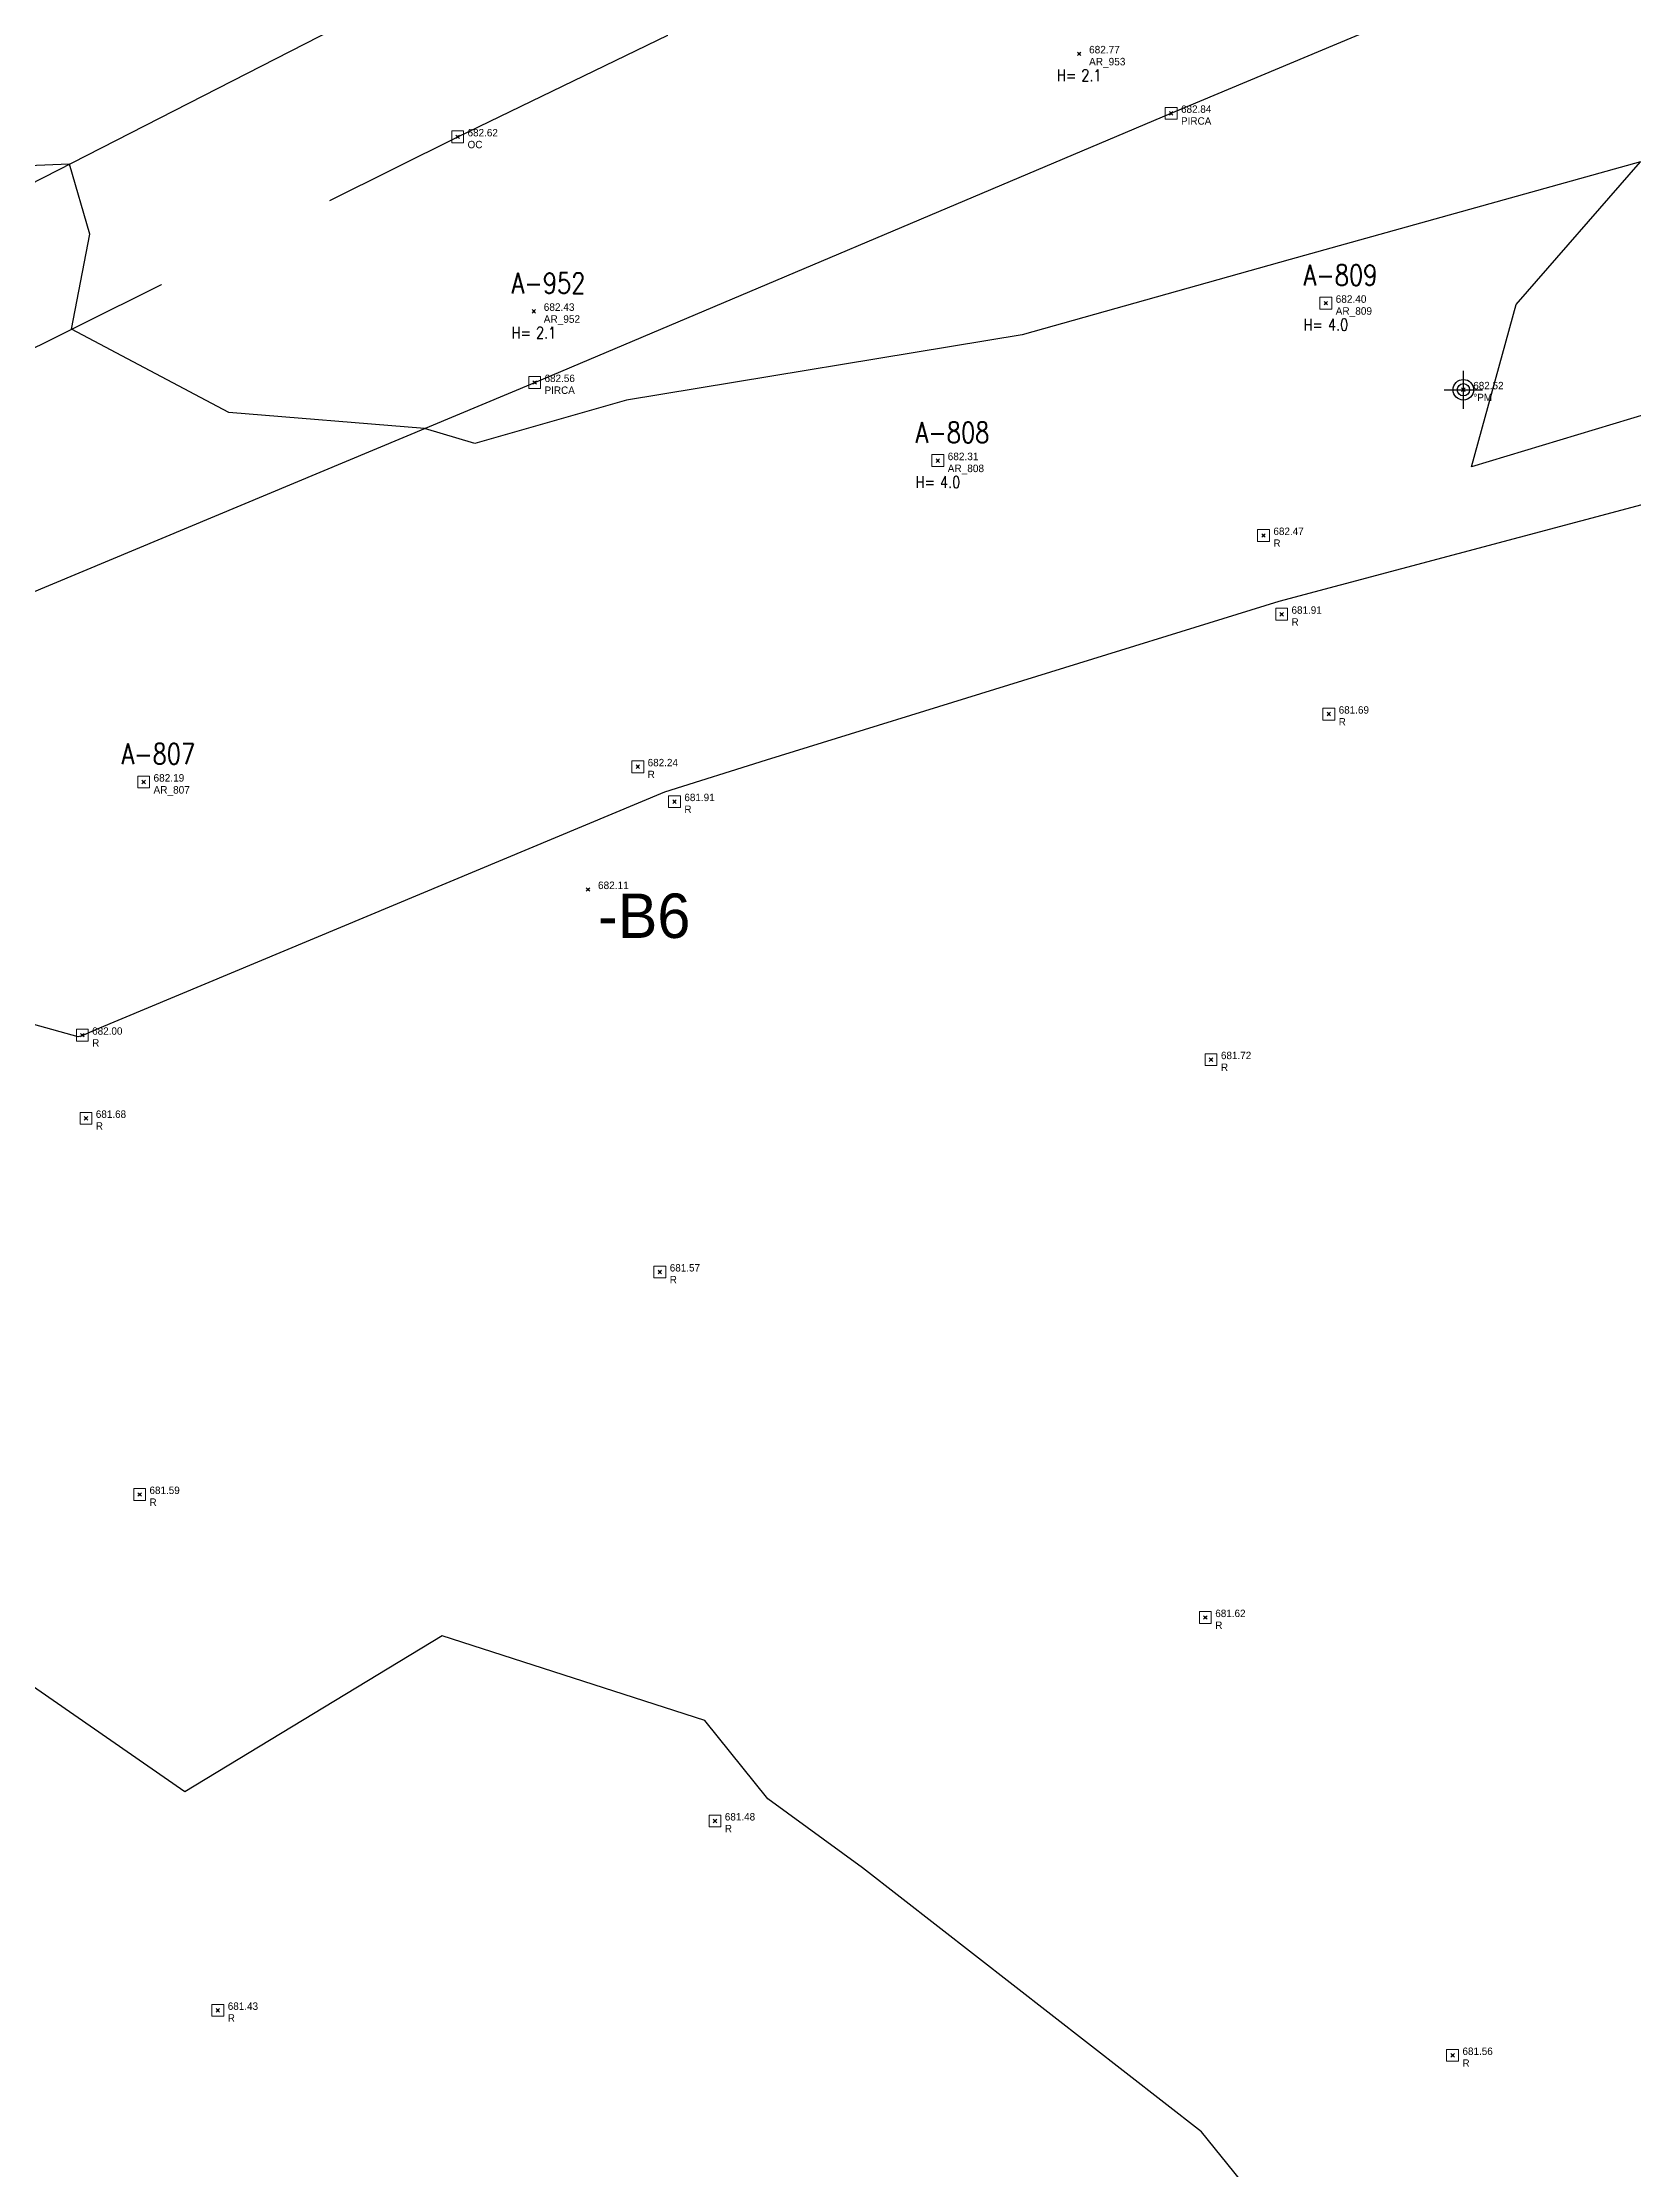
# Model space of a CAD drawing. Extents: x 350769 to 354978, y 6304672 to 6307963.
# Drawn here: x 352632.69 to 352659.55, y 6305958.3 to 6305994.21 of the extents above; entities that cross this region are included whole.
import ezdxf

# ---------------------------------------------------------------- set-up
doc = ezdxf.new("R2010")
doc.units = 0
doc.header["$PDMODE"] = 35
doc.header["$PDSIZE"] = 0.03
doc.linetypes.add('CONTINUOS', pattern=[0])
doc.linetypes.add('HIDDEN', pattern=[9.525, 6.35, -3.175])
doc.layers.get('Defpoints').update_dxf_attribs({"linetype": 'CONTINUOUS'})
for name, color, linetype in [('02_Geo ext_Acotamiento', 7, 'CONTINUOUS'), ('02_Geo ext_Geometria', 2, 'CONTINUOUS'), ('03_Pav ext_Vereda HC', 42, 'CONTINUOUS'), ('1-ARBOL H1', 7, 'CONTINUOUS'), ('1-ARBOL H2', 1, 'CONTINUOUS'), ('1-ARBOL H3', 241, 'CONTINUOUS'), ('1-ARBOL NOMBRE', 3, 'CONTINUOUS'), ('1-ARBOL PTO', 7, 'CONTINUOUS'), ('1-CAMINO DE TIERRA', 252, 'HIDDEN'), ('1-PIRCA', 252, 'CONTINUOUS'), ('C-TINN', 5, 'CONTINUOUS'), ('C-TOPO-MAJR', 9, 'CONTINUOUS'), ('C-TOPO-MINR', 8, 'CONTINUOUS'), ('V-NODE-TEXT DIC 2012', 31, 'CONTINUOUS'), ('Z-PM', 253, 'CONTINUOUS')]:
    doc.layers.add(name, color=color, linetype=linetype)
doc.layers.add('0_ASD_TOPOGRAFIA_ELEMENTOS', color=9, linetype='CONTINUOS', lineweight=5, true_color=0xbdbdbd)
doc.styles.add('ROMANS', font='romans.shx', dxfattribs={"width": 0.65})
doc.dimstyles.new('Principal', dxfattribs={"dimscale": 0, "dimtxt": 2, "dimasz": 2, "dimexe": 1, "dimexo": 1, "dimtad": 1, "dimrnd": 0.05, "dimzin": 1, "dimtxsty": 'ROMANS', "dimcen": 2.5, "dimclrt": 2, "dimaunit": 2, "dimadec": 0, "dimazin": 0, "dimtfac": 1, "dimtmove": 0, "dimatfit": 3, "dimfxl": 1, "dimfxlon": 1, "dimarcsym": 0})

# ---------------------------------------------------------------- blocks, each defined once
blk = doc.blocks.new('PM')
at = {"layer": 'Z-PM'}
for p, q in [((-1.61, 0), (1.61, 0)), ((0, -1.61), (0, 1.61))]:
    blk.add_line(p, q, dxfattribs=at)
for radius in [0.867, 0.521]:
    blk.add_circle((0, 0), radius, dxfattribs=at)
blk = doc.blocks.new('*D990')
at = {"layer": '02_Geo ext_Geometria', "color": 0, "lineweight": -2, "transparency": 16777216}
blk.add_line((352576.022, 6306008.91), (352574.44, 6306014.447), dxfattribs=at)
at = {"layer": '02_Geo ext_Geometria', "color": 0, "transparency": 16777216}
blk.add_solid([(352574.6, 6306014.493), (352574.28, 6306014.401), (352574.165, 6306015.409)], dxfattribs=at)
at = {"layer": 'Defpoints', "color": 0, "transparency": 16777216}
for p in [(352574.165, 6306015.409), (352689.665, 6305611.165)]:
    blk.add_point(p, dxfattribs=at)
at = {"layer": '02_Geo ext_Geometria', "color": 2, "transparency": 16777216, "insert": (352576.282, 6306011.306), "char_height": 1, "attachment_point": 5, "rotation": 285.9455, "style": 'ROMANS'}
blk.add_mtext('R420,40', dxfattribs=at)
blk = doc.blocks.new('*D1163')
at = {"layer": '02_Geo ext_Acotamiento', "color": 0, "lineweight": -2, "transparency": 16777216}
blk.add_line((352570.503, 6306007.292), (352568.844, 6306012.806), dxfattribs=at)
at = {"layer": '02_Geo ext_Acotamiento', "color": 0, "transparency": 16777216}
blk.add_solid([(352569.004, 6306012.854), (352568.685, 6306012.758), (352568.556, 6306013.764)], dxfattribs=at)
at = {"layer": 'Defpoints', "color": 0, "transparency": 16777216}
for p in [(352568.556, 6306013.764), (352689.665, 6305611.165)]:
    blk.add_point(p, dxfattribs=at)
at = {"layer": '02_Geo ext_Acotamiento', "color": 2, "transparency": 16777216, "insert": (352570.729, 6306009.69), "char_height": 1, "attachment_point": 5, "rotation": 286.7422, "style": 'ROMANS'}
blk.add_mtext('R420,40', dxfattribs=at)
blk = doc.blocks.new('*D1284')
at = {"layer": '02_Geo ext_Acotamiento', "color": 0, "lineweight": -2, "transparency": 16777216}
blk.add_line((352572.304, 6306010.521), (352570.703, 6306016.052), dxfattribs=at)
at = {"layer": '02_Geo ext_Acotamiento', "color": 0, "transparency": 16777216}
blk.add_solid([(352570.863, 6306016.098), (352570.543, 6306016.005), (352570.425, 6306017.012)], dxfattribs=at)
at = {"layer": 'Defpoints', "color": 0, "transparency": 16777216}
for p in [(352570.425, 6306017.012), (352668.732, 6305677.436)]:
    blk.add_point(p, dxfattribs=at)
at = {"layer": '02_Geo ext_Acotamiento', "color": 2, "transparency": 16777216, "insert": (352572.556, 6306012.917), "char_height": 1, "attachment_point": 5, "rotation": 286.1456, "style": 'ROMANS'}
blk.add_mtext('R353,50', dxfattribs=at)
blk = doc.blocks.new('*D1285')
at = {"layer": '02_Geo ext_Acotamiento', "color": 0, "lineweight": -2, "transparency": 16777216}
blk.add_line((352571.708, 6306017.61), (352570.121, 6306023.145), dxfattribs=at)
at = {"layer": '02_Geo ext_Acotamiento', "color": 0, "transparency": 16777216}
blk.add_solid([(352570.282, 6306023.191), (352569.961, 6306023.099), (352569.846, 6306024.106)], dxfattribs=at)
at = {"layer": 'Defpoints', "color": 0, "transparency": 16777216}
for p in [(352569.846, 6306024.106), (352673.986, 6305660.762)]:
    blk.add_point(p, dxfattribs=at)
at = {"layer": '02_Geo ext_Acotamiento', "color": 2, "transparency": 16777216, "insert": (352571.966, 6306020.005), "char_height": 1, "attachment_point": 5, "rotation": 285.9932, "style": 'ROMANS'}
blk.add_mtext('R377,95', dxfattribs=at)
blk = doc.blocks.new('TOPOGRAFIA')
at = {"layer": '1-ARBOL H1', "color": 9, "lineweight": 0, "true_color": 0xbdbdbd}
for p in [(390650.194, 6302994.018), (390640.986, 6302989.672), (390654.358, 6302989.808), (390647.807, 6302987.151)]:
    blk.add_point(p, dxfattribs=at)
at = {"layer": '1-ARBOL PTO', "color": 9, "lineweight": 0, "true_color": 0xbdbdbd}
for p in [(390650.194, 6302994.018), (390640.986, 6302989.672), (390654.358, 6302989.808), (390647.807, 6302987.151), (390634.397, 6302981.724)]:
    blk.add_point(p, dxfattribs=at)
at = {"layer": '1-CAMINO DE TIERRA', "color": 9, "lineweight": 0, "true_color": 0xbdbdbd, "flags": 128}
for points in [[(390709.086, 6303018.824), (390693.968, 6303016.629), (390684.549, 6303013.979), (390670.493, 6303009.345), (390661.138, 6303005.491), (390648.637, 6302999.874), (390638.925, 6302995.108), (390627.972, 6302989.51), (390615.243, 6302983.268), (390607.64, 6302979.815)], [(390629.017, 6302987.295), (390639.7, 6302992.616), (390649.72, 6302997.466), (390662.072, 6303003.05), (390669.353, 6303006.142), (390683.442, 6303010.918), (390694.345, 6303013.94), (390709.497, 6303015.568)]]:
    blk.add_lwpolyline(points, dxfattribs=at)
at = {"layer": '1-PIRCA', "color": 9, "lineweight": 0, "true_color": 0xbdbdbd, "flags": 128}
blk.add_lwpolyline([(390618.822, 6302979.182), (390624.496, 6302981.565), (390630.634, 6302984.144), (390641, 6302988.469), (390651.747, 6302993.014), (390664.213, 6302998.239), (390674.256, 6303002.529), (390684.568, 6303006.882), (390695.277, 6303011.057)], dxfattribs=at)
at = {"layer": 'C-TINN', "color": 9, "linetype": 'Continuous', "lineweight": 0, "true_color": 0xbdbdbd}
for points, elevation in [([(390651.647, 6302992.914), (390651.647, 6302993.114), (390651.847, 6302993.114), (390651.847, 6302992.914), (390651.647, 6302992.914)], 682.835), ([(390639.6, 6302992.516), (390639.6, 6302992.716), (390639.8, 6302992.716), (390639.8, 6302992.516), (390639.6, 6302992.516)], 682.616), ([(390654.258, 6302989.708), (390654.258, 6302989.908), (390654.458, 6302989.908), (390654.458, 6302989.708), (390654.258, 6302989.708)], 682.4), ([(390640.9, 6302988.369), (390640.9, 6302988.569), (390641.1, 6302988.569), (390641.1, 6302988.369), (390640.9, 6302988.369)], 682.556), ([(390647.707, 6302987.051), (390647.707, 6302987.251), (390647.907, 6302987.251), (390647.907, 6302987.051), (390647.707, 6302987.051)], 682.31), ([(390653.207, 6302985.787), (390653.207, 6302985.987), (390653.407, 6302985.987), (390653.407, 6302985.787), (390653.207, 6302985.787)], 682.473), ([(390653.512, 6302984.457), (390653.512, 6302984.657), (390653.712, 6302984.657), (390653.712, 6302984.457), (390653.512, 6302984.457)], 681.91), ([(390654.309, 6302982.771), (390654.309, 6302982.971), (390654.509, 6302982.971), (390654.509, 6302982.771), (390654.309, 6302982.771)], 681.693), ([(390642.641, 6302981.882), (390642.641, 6302982.082), (390642.841, 6302982.082), (390642.841, 6302981.882), (390642.641, 6302981.882)], 682.236), ([(390634.297, 6302981.624), (390634.297, 6302981.824), (390634.497, 6302981.824), (390634.497, 6302981.624), (390634.297, 6302981.624)], 682.19), ([(390643.261, 6302981.294), (390643.261, 6302981.494), (390643.461, 6302981.494), (390643.461, 6302981.294), (390643.261, 6302981.294)], 681.913), ([(390633.261, 6302977.35), (390633.261, 6302977.55), (390633.461, 6302977.55), (390633.461, 6302977.35), (390633.261, 6302977.35)], 682.002), ([(390652.321, 6302976.938), (390652.321, 6302977.138), (390652.521, 6302977.138), (390652.521, 6302976.938), (390652.321, 6302976.938)], 681.718), ([(390633.323, 6302975.947), (390633.323, 6302976.147), (390633.523, 6302976.147), (390633.523, 6302975.947), (390633.323, 6302975.947)], 681.68), ([(390643.014, 6302973.353), (390643.014, 6302973.553), (390643.214, 6302973.553), (390643.214, 6302973.353), (390643.014, 6302973.353)], 681.567), ([(390634.229, 6302969.597), (390634.229, 6302969.797), (390634.429, 6302969.797), (390634.429, 6302969.597), (390634.229, 6302969.597)], 681.594), ([(390652.225, 6302967.519), (390652.225, 6302967.719), (390652.425, 6302967.719), (390652.425, 6302967.519), (390652.225, 6302967.519)], 681.624), ([(390643.944, 6302964.085), (390643.944, 6302964.285), (390644.144, 6302964.285), (390644.144, 6302964.085), (390643.944, 6302964.085)], 681.485), ([(390635.551, 6302960.888), (390635.551, 6302961.088), (390635.751, 6302961.088), (390635.751, 6302960.888), (390635.551, 6302960.888)], 681.431), ([(390656.399, 6302960.127), (390656.399, 6302960.327), (390656.599, 6302960.327), (390656.599, 6302960.127), (390656.399, 6302960.127)], 681.56)]:
    blk.add_lwpolyline(points, dxfattribs=dict(at, elevation=elevation))
for p in [(390651.747, 6302993.014, 682.835), (390639.7, 6302992.616, 682.616), (390654.358, 6302989.808, 682.4), (390641, 6302988.469, 682.556), (390647.807, 6302987.151, 682.31), (390653.307, 6302985.887, 682.473), (390653.612, 6302984.557, 681.91), (390654.409, 6302982.871, 681.693), (390634.397, 6302981.724, 682.19), (390642.741, 6302981.982, 682.236), (390643.361, 6302981.394, 681.913), (390633.361, 6302977.45, 682.002), (390652.421, 6302977.038, 681.718), (390633.423, 6302976.047, 681.68), (390643.114, 6302973.453, 681.567), (390634.329, 6302969.697, 681.594), (390652.325, 6302967.619, 681.624), (390644.044, 6302964.185, 681.485), (390635.651, 6302960.988, 681.431), (390656.499, 6302960.227, 681.56)]:
    blk.add_point(p, dxfattribs=at)
at = {"layer": 'C-TOPO-MAJR', "color": 9, "linetype": 'Continuous', "lineweight": -3, "true_color": 0xbdbdbd, "elevation": 682.5}
blk.add_lwpolyline([(390665.765, 6302989.745), (390656.819, 6302987.044), (390657.575, 6302989.784), (390659.674, 6302992.193), (390653.758, 6302990.545), (390649.233, 6302989.273), (390642.55, 6302988.169), (390639.99, 6302987.437), (390639.139, 6302987.693), (390635.838, 6302987.963), (390633.178, 6302989.367), (390633.488, 6302990.971), (390633.147, 6302992.155), (390629.372, 6302992.001), (390625.247, 6302993.555), (390623.644, 6302993.764), (390622.456, 6302995.004), (390622.244, 6302995.04), (390622.109, 6302995.01), (390612.832, 6302994.474), (390612.608, 6302994.442), (390611.063, 6302994.157), (390605.776, 6302992.936), (390603.405, 6302992.958)], dxfattribs=at)
at = {"layer": 'C-TOPO-MINR', "color": 9, "linetype": 'Continuous', "lineweight": -3, "true_color": 0xbdbdbd}
for points, elevation in [([(390662.719, 6302987.208), (390653.563, 6302984.77), (390644.906, 6302982.092), (390643.194, 6302981.552), (390633.586, 6302977.539), (390633.361, 6302977.441), (390633.291, 6302977.424), (390625.094, 6302979.7), (390623.157, 6302980.183), (390618.642, 6302978.145), (390617.037, 6302978.086), (390615.245, 6302977.636), (390615.716, 6302980.304), (390615.475, 6302980.428), (390615.168, 6302980.766), (390612.839, 6302982.176), (390613.773, 6302982.925), (390607.834, 6302983.725), (390606.895, 6302983.547), (390602.973, 6302984.071)], 682), ([(390657.832, 6302952.043), (390652.257, 6302958.938), (390646.535, 6302963.393), (390644.938, 6302964.556), (390643.874, 6302965.88), (390639.437, 6302967.312), (390635.091, 6302964.675), (390631.341, 6302967.279), (390628.335, 6302968.844), (390625.796, 6302969.571), (390618.293, 6302971.884), (390615.991, 6302971.718), (390613.02, 6302975.347), (390612.883, 6302975.34), (390612.729, 6302975.066), (390612.668, 6302974.993), (390612.721, 6302974.92), (390612.685, 6302974.843), (390608.303, 6302972.748), (390606.114, 6302971.398), (390603.122, 6302970.298)], 681.5)]:
    blk.add_lwpolyline(points, dxfattribs=dict(at, elevation=elevation))
at = {"layer": 'V-NODE-TEXT DIC 2012', "color": 9, "lineweight": 0, "true_color": 0xbdbdbd}
for p in [(390650.194, 6302994.018), (390651.747, 6302993.014), (390639.7, 6302992.616), (390640.986, 6302989.672), (390654.358, 6302989.808), (390641, 6302988.469), (390656.681, 6302988.347), (390647.807, 6302987.151), (390653.307, 6302985.887), (390653.612, 6302984.557), (390654.409, 6302982.871), (390634.397, 6302981.724), (390642.741, 6302981.982), (390643.361, 6302981.394), (390641.902, 6302979.91), (390633.361, 6302977.45), (390652.421, 6302977.038), (390633.423, 6302976.047), (390643.114, 6302973.453), (390634.329, 6302969.697), (390652.325, 6302967.619), (390644.044, 6302964.185), (390635.651, 6302960.988), (390656.499, 6302960.227)]:
    blk.add_point(p, dxfattribs=at)
at = {"layer": 'Z-PM', "color": 9, "lineweight": 0, "true_color": 0xbdbdbd, "xscale": 0.2, "yscale": 0.2, "zscale": 0.2}
blk.add_blockref('PM', (390656.681, 6302988.347), dxfattribs=at)
at = {"layer": '1-ARBOL H2', "color": 9, "lineweight": 0, "true_color": 0xbdbdbd, "style": 'ROMANS', "width": 0.8}
for p in [(390649.817, 6302993.556), (390640.609, 6302989.21), (390653.981, 6302989.346), (390647.43, 6302986.689)]:
    blk.add_text('H=', height=0.2, dxfattribs=at).set_placement(p)
at = {"layer": '1-ARBOL H3', "color": 9, "lineweight": 0, "true_color": 0xbdbdbd, "style": 'ROMANS', "width": 0.8}
for s, p in [('2.1', (390650.23, 6302993.556)), ('2.1', (390641.022, 6302989.21)), ('4.0', (390654.394, 6302989.346)), ('4.0', (390647.843, 6302986.689))]:
    blk.add_text(s, height=0.2, dxfattribs=at).set_placement(p)
at = {"layer": '1-ARBOL NOMBRE', "color": 9, "lineweight": 0, "true_color": 0xbdbdbd, "style": 'ROMANS', "width": 0.8}
for s, p in [('A-952', (390640.609, 6302989.972)), ('A-809', (390653.981, 6302990.108)), ('A-808', (390647.43, 6302987.451)), ('A-807', (390634.02, 6302982.024))]:
    blk.add_text(s, height=0.35, dxfattribs=at).set_placement(p)
at = {"layer": 'V-NODE-TEXT DIC 2012', "color": 9, "lineweight": 0, "true_color": 0xbdbdbd}
for s, height, p in [('AR_953', 0.127, (390650.361, 6302993.823)), ('682.77', 0.127, (390650.361, 6302994.025)), ('682.84', 0.125, (390651.914, 6302993.022)), ('PIRCA', 0.125, (390651.914, 6302992.822)), ('682.62', 0.125, (390639.867, 6302992.624)), ('OC', 0.125, (390639.867, 6302992.424)), ('682.40', 0.127, (390654.525, 6302989.815)), ('AR_952', 0.127, (390641.153, 6302989.477)), ('682.43', 0.127, (390641.153, 6302989.679)), ('AR_809', 0.127, (390654.525, 6302989.613)), ('682.56', 0.125, (390641.167, 6302988.477)), ('PIRCA', 0.125, (390641.167, 6302988.277)), ('682.52', 0.125, (390656.848, 6302988.355)), ('°PM', 0.125, (390656.848, 6302988.155)), ('AR_808', 0.127, (390647.974, 6302986.956)), ('682.31', 0.127, (390647.974, 6302987.158)), ('682.47', 0.125, (390653.474, 6302985.895)), ('R', 0.125, (390653.474, 6302985.695)), ('681.91', 0.125, (390653.779, 6302984.565)), ('R', 0.125, (390653.779, 6302984.365)), ('681.69', 0.125, (390654.576, 6302982.879)), ('R', 0.125, (390654.576, 6302982.679)), ('682.24', 0.125, (390642.908, 6302981.99)), ('682.19', 0.127, (390634.564, 6302981.731)), ('R', 0.125, (390642.908, 6302981.79)), ('AR_807', 0.127, (390634.564, 6302981.529)), ('681.91', 0.125, (390643.528, 6302981.402)), ('R', 0.125, (390643.528, 6302981.202)), ('682.11', 0.127, (390642.069, 6302979.917)), ('-B6', 0.75, (390642.069, 6302979.092)), ('682.00', 0.125, (390633.528, 6302977.458)), ('R', 0.125, (390633.528, 6302977.258)), ('681.72', 0.125, (390652.588, 6302977.046)), ('R', 0.125, (390652.588, 6302976.846)), ('681.68', 0.125, (390633.59, 6302976.055)), ('R', 0.125, (390633.59, 6302975.855)), ('681.57', 0.125, (390643.281, 6302973.461)), ('R', 0.125, (390643.281, 6302973.261)), ('681.59', 0.125, (390634.496, 6302969.705)), ('R', 0.125, (390634.496, 6302969.505)), ('681.62', 0.125, (390652.492, 6302967.627)), ('R', 0.125, (390652.492, 6302967.427)), ('681.48', 0.125, (390644.211, 6302964.193)), ('R', 0.125, (390644.211, 6302963.993)), ('681.43', 0.125, (390635.818, 6302960.996)), ('R', 0.125, (390635.818, 6302960.796)), ('681.56', 0.125, (390656.666, 6302960.235)), ('R', 0.125, (390656.666, 6302960.035))]:
    blk.add_text(s, height=height, dxfattribs=at).set_placement(p)

msp = doc.modelspace()

# ---------------------------------------------------------------- hatches: boundary and pattern name
at = {"layer": '03_Pav ext_Vereda HC'}
h = msp.add_hatch(dxfattribs=at)
h.set_pattern_fill('DOTS', color=256, scale=0.2, style=0)
edge = h.paths.add_edge_path()
edge.add_line((352708.351, 6306025.119), (352708.613, 6306025.156))
edge.add_line((352708.613, 6306025.156), (352709.493, 6306019.015))
edge.add_line((352709.493, 6306019.015), (352711.474, 6306019.287))
edge.add_line((352711.474, 6306019.287), (352710.031, 6306029.495))
edge.add_line((352710.031, 6306029.495), (352706.07, 6306028.937))
edge.add_line((352706.07, 6306028.937), (352706.364, 6306026.858))
edge.add_line((352706.364, 6306026.858), (352622.786, 6306015.057))
edge.add_line((352622.786, 6306015.057), (352617.835, 6306014.358))
edge.add_line((352617.835, 6306014.358), (352609.693, 6306013.209))
edge.add_line((352609.693, 6306013.209), (352608.664, 6306013.003))
edge.add_arc((352692.71, 6305596.961), 424.446, 101.4208, 104.37229)
edge.add_line((352587.353, 6306008.123), (352583.487, 6306007.099))
edge.add_arc((352690.294, 6305609.325), 411.864, 105.03004, 110.62892)
edge.add_arc((352405.319, 6306373.198), 403.439, 289.7482, 290.28511, ccw=False)
edge.add_line((352541.636, 6305993.487), (352542.284, 6305991.594))
edge.add_arc((352405.349, 6306373.116), 405.352, 289.74399, 290.28609)
edge.add_arc((352689.665, 6305611.165), 407.92, 101.39688, 110.63813, ccw=False)
edge.add_line((352609.058, 6306011.042), (352610.03, 6306011.236))
edge.add_line((352610.03, 6306011.236), (352708.351, 6306025.119))

# ---------------------------------------------------------------- linework, layer by layer
at = {"layer": '1-CAMINO DE TIERRA', "flags": 128}
for points in [[(352709.304, 6306018.856), (352693.968, 6306016.629), (352684.549, 6306013.979), (352670.493, 6306009.345), (352661.138, 6306005.491), (352648.637, 6305999.874), (352638.925, 6305995.108), (352627.972, 6305989.51), (352615.243, 6305983.268), (352607.64, 6305979.815)], [(352629.017, 6305987.295), (352639.7, 6305992.616), (352649.72, 6305997.466), (352662.072, 6306003.05), (352669.353, 6306006.142), (352683.442, 6306010.918), (352694.345, 6306013.94), (352709.497, 6306015.568)]]:
    msp.add_lwpolyline(points, dxfattribs=at)
at = {"layer": '1-PIRCA', "flags": 128}
msp.add_lwpolyline([(352618.822, 6305979.182), (352624.496, 6305981.565), (352630.634, 6305984.144), (352641, 6305988.469), (352651.747, 6305993.014), (352664.213, 6305998.239), (352674.256, 6306002.529), (352684.568, 6306006.882), (352695.277, 6306011.057)], dxfattribs=at)

# ---------------------------------------------------------------- block references
at = {"layer": 'Z-PM', "xscale": 0.2, "yscale": 0.2, "zscale": 0.2}
msp.add_blockref('PM', (352656.681, 6305988.347), dxfattribs=at)

# ---------------------------------------------------------------- dimensions: what is measured, and where the dimension line sits
at = {"layer": '02_Geo ext_Acotamiento'}
for center, mpoint, override, picture, middle in [((352673.986, 6305660.762), (352569.846, 6306024.106), {"dimscale": 0, "dimfxl": 0.22}, '*D1285', (352571.093, 6306019.755)), ((352668.732, 6305677.436), (352570.425, 6306017.012), {"dimscale": 0, "dimfxl": 0.22}, '*D1284', (352571.684, 6306012.664)), ((352689.665, 6305611.165), (352568.556, 6306013.764), {"dimscale": 0, "dimaunit": 0, "dimfxl": 0.22, "dimarcsym": 1}, '*D1163', (352569.86, 6306009.429))]:
    dim = msp.add_radius_dim(center=center, mpoint=mpoint, dimstyle='Principal', override=override, dxfattribs=at)
    dim.commit()
    dim.dimension.update_dxf_attribs({"geometry": picture, "text_midpoint": middle, "dimtype": 164})
at = {"layer": '02_Geo ext_Geometria'}
dim = msp.add_radius_dim(center=(352689.665, 6305611.165), mpoint=(352574.165, 6306015.409), dimstyle='Principal', override={"dimscale": 0, "dimaunit": 0, "dimfxl": 0.22, "dimarcsym": 1}, dxfattribs=at)
dim.commit()
dim.dimension.update_dxf_attribs({"geometry": '*D990', "text_midpoint": (352575.409, 6306011.056), "dimtype": 164})

# ---------------------------------------------------------------- next in the draw order: block references
at = {"layer": '0_ASD_TOPOGRAFIA_ELEMENTOS', "color": 30, "true_color": 0xf26507}
msp.add_blockref('TOPOGRAFIA', (-38000, 3000), dxfattribs=at)

doc.saveas('drawing.dxf')
